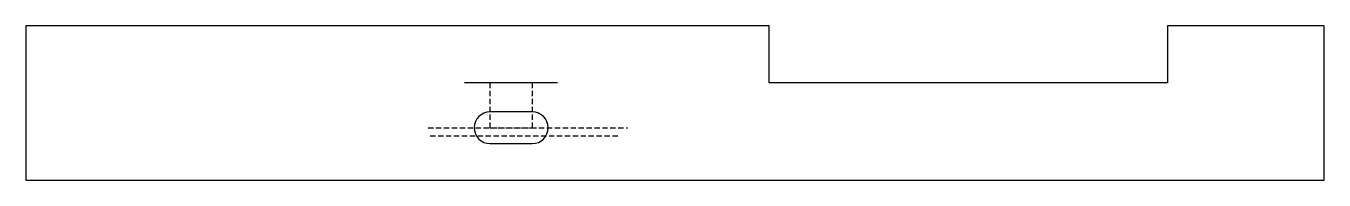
# Model space of a CAD drawing. Header units: millimetres. Extents: x -134 to -12, y -9 to 5.
import ezdxf

# ---------------------------------------------------------------- set-up
doc = ezdxf.new("R2010")
doc.units = ezdxf.units.MM
doc.linetypes.add('DASHED', pattern=[0.75, 0.5, -0.25])
doc.layers.get('0').update_dxf_attribs({"linetype": 'CONTINUOUS'})
doc.layers.add('1', color=7, linetype='DASHED')

msp = doc.modelspace()

# ---------------------------------------------------------------- linework, layer by layer
msp.add_line((-84.17, 0), (-92.97, 0))
msp.add_lwpolyline([(-134.5, 5.4), (-134.5, -9.2), (-11.6, -9.2), (-11.6, 5.4), (-26.43, 5.4), (-26.43, 0), (-64.14, 0), (-64.14, 5.4)], close=True)
msp.add_lwpolyline([(-90.57, -5.75), (-86.57, -5.75, 1), (-86.57, -2.75), (-90.57, -2.75, 1)], format="xyb", close=True)
at = {"layer": '1'}
for p, q in [((-90.57, 0), (-90.57, -4.25)), ((-86.57, 0), (-86.57, -4.25)), ((-96.43, -4.25), (-77.54, -4.25)), ((-90.57, -4.25), (-86.57, -4.25)), ((-96.23, -5), (-78.29, -5))]:
    msp.add_line(p, q, dxfattribs=at)

doc.saveas('drawing.dxf')
